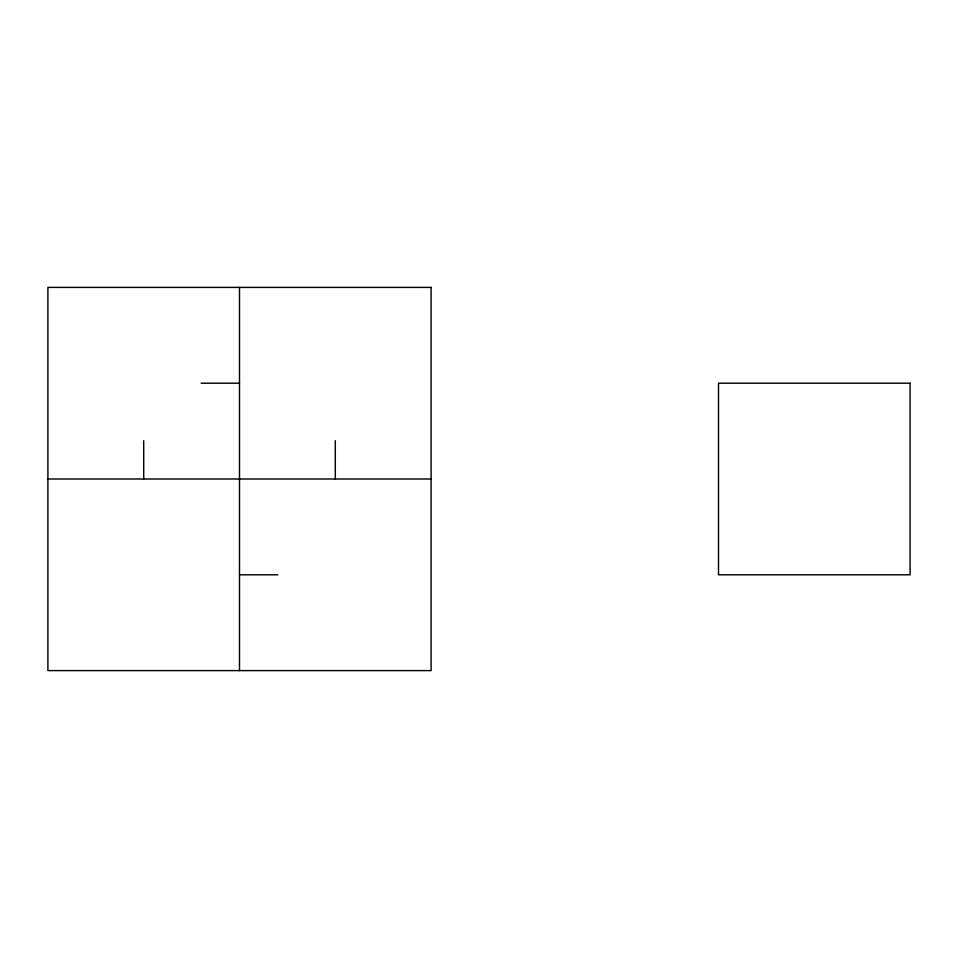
<?xml version="1.0" encoding="UTF-8"?>
<svg xmlns="http://www.w3.org/2000/svg" width="958" height="958" viewBox="0 0 958 958"><rect width="100%" height="100%" fill="white"/><g stroke="black" fill="none" stroke-linecap="round" stroke-linejoin="round"><path stroke-width="1.44" d="M201.18 383.2L239.5 383.2M47.9 479L431.1 479M239.5 574.8L277.82 574.8M335.3 440.68L335.3 479M239.5 287.4L239.5 670.6M143.7 440.68L143.7 479M431.1 287.4L47.9 287.4L47.9 670.6L431.1 670.6L431.1 287.4M910.1 383.2L718.5 383.2L718.5 574.8L910.1 574.8L910.1 383.2"/></g></svg>
